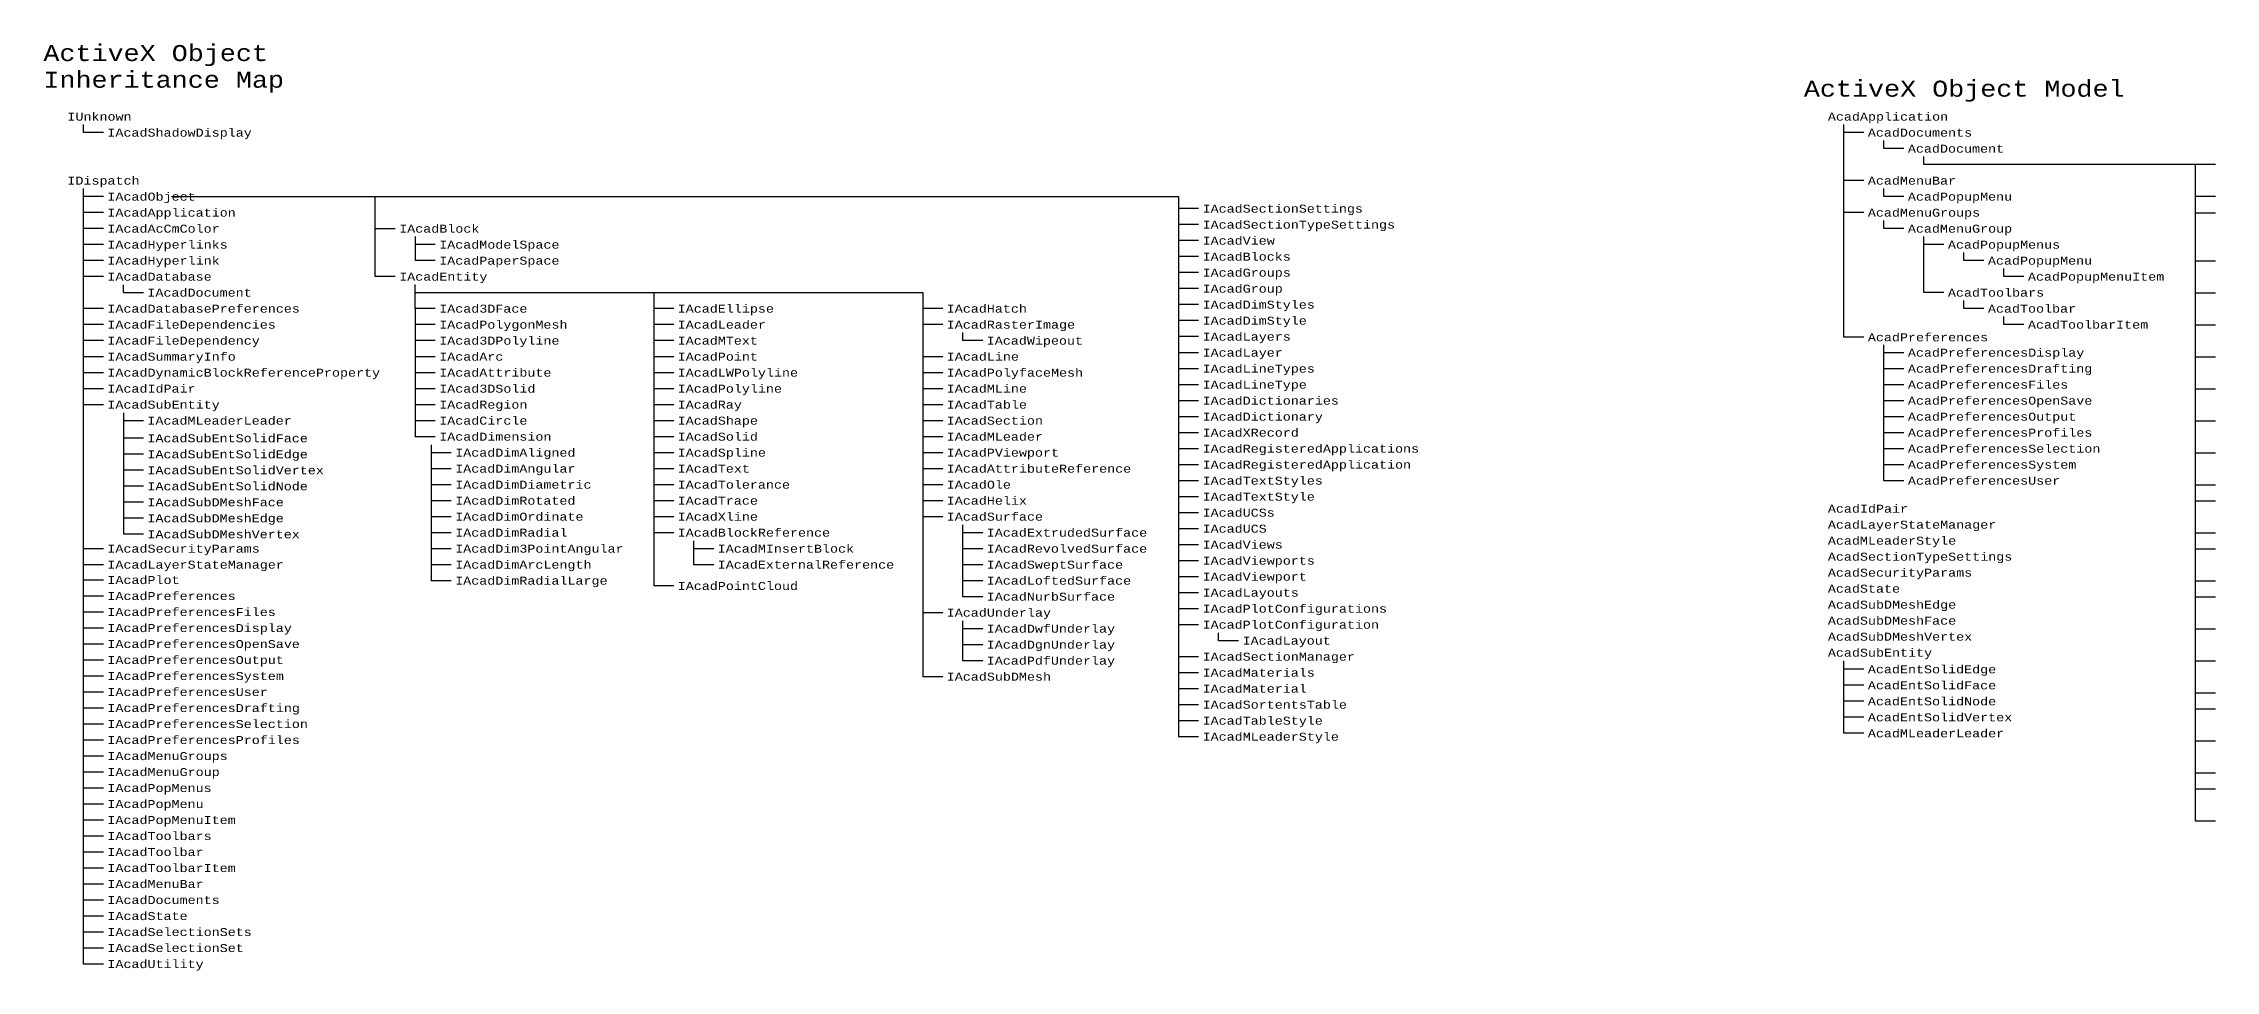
# Model space of a CAD drawing. Header units: inches. Extents: x 349 to 917, y -338 to 10.
# Drawn here: x 349 to 620.4, y -321.8 to -206 of the extents above; entities that cross this region are included whole.
import ezdxf

# ---------------------------------------------------------------- set-up
doc = ezdxf.new("R2010")
doc.units = ezdxf.units.IN
doc.header["$MEASUREMENT"] = 0
doc.layers.add('Unmanaged classes', color=7, linetype='Continuous')
doc.styles.get("Standard").update_dxf_attribs({"font": 'cour.ttf'})

msp = doc.modelspace()

# ---------------------------------------------------------------- linework, layer by layer
for p, q in [((353.99, -217.11), (353.99, -216.11)), ((356.49, -217.11), (353.99, -217.11)), ((573.99, -242.69), (573.99, -216.11)), ((576.49, -217.11), (573.99, -217.11)), ((578.99, -219.11), (578.99, -218.11)), ((581.49, -219.11), (578.99, -219.11)), ((583.99, -221.11), (583.99, -220.11)), ((620.44, -221.11), (583.99, -221.11)), ((617.94, -303.17), (617.94, -221.11)), ((353.99, -321.03), (353.99, -224.11)), ((356.49, -225.11), (353.99, -225.11)), ((364.99, -225.11), (490.85, -225.11)), ((390.45, -235.11), (390.45, -225.11)), ((490.85, -225.11), (490.85, -292.61)), ((576.49, -223.11), (573.99, -223.11)), ((578.99, -225.11), (578.99, -224.11)), ((581.49, -225.11), (578.99, -225.11)), ((620.44, -225.11), (617.94, -225.11)), ((356.49, -227.11), (353.99, -227.11)), ((493.35, -226.61), (490.85, -226.61)), ((576.49, -227.11), (573.99, -227.11)), ((620.44, -227.17), (617.94, -227.17)), ((356.49, -229.11), (353.99, -229.11)), ((390.45, -229.11), (392.95, -229.11)), ((395.45, -230.11), (395.45, -233.11)), ((493.35, -228.61), (490.85, -228.61)), ((493.35, -230.61), (490.85, -230.61)), ((578.99, -229.11), (578.99, -228.11)), ((581.49, -229.11), (578.99, -229.11)), ((583.99, -237.11), (583.99, -230.11)), ((356.49, -231.11), (353.99, -231.11)), ((356.49, -233.11), (353.99, -233.11)), ((397.95, -231.11), (395.45, -231.11)), ((397.95, -233.11), (395.45, -233.11)), ((493.35, -232.61), (490.85, -232.61)), ((586.49, -231.11), (583.99, -231.11)), ((588.99, -233.11), (588.99, -232.11)), ((591.49, -233.11), (588.99, -233.11)), ((620.44, -233.17), (617.94, -233.17)), ((356.49, -235.11), (353.99, -235.11)), ((358.99, -237.11), (358.99, -236.13)), ((392.95, -235.11), (390.45, -235.11)), ((395.45, -239.11), (395.45, -236.11)), ((493.35, -234.61), (490.85, -234.61)), ((593.99, -235.11), (593.99, -234.11)), ((596.49, -235.11), (593.99, -235.11)), ((358.99, -237.11), (361.49, -237.11)), ((395.45, -237.11), (458.88, -237.11)), ((425.26, -237.11), (425.26, -273.77)), ((458.88, -237.11), (458.88, -285.11)), ((493.35, -236.61), (490.85, -236.61)), ((493.35, -238.61), (490.85, -238.61)), ((586.49, -237.11), (583.99, -237.11)), ((588.99, -239.11), (588.99, -238.11)), ((620.44, -237.17), (617.94, -237.17)), ((356.49, -239.11), (353.99, -239.11)), ((356.49, -241.11), (353.99, -241.11)), ((395.45, -239.11), (395.45, -255.11)), ((397.95, -239.11), (395.45, -239.11)), ((397.95, -241.11), (395.45, -241.11)), ((427.76, -239.11), (425.26, -239.11)), ((427.76, -241.11), (425.26, -241.11)), ((461.38, -239.11), (458.88, -239.11)), ((461.38, -241.11), (458.88, -241.11)), ((493.35, -240.61), (490.85, -240.61)), ((591.49, -239.11), (588.99, -239.11)), ((593.99, -241.11), (593.99, -240.11)), ((596.49, -241.11), (593.99, -241.11)), ((620.44, -241.17), (617.94, -241.17)), ((356.49, -243.11), (353.99, -243.11)), ((397.95, -243.11), (395.45, -243.11)), ((427.76, -243.11), (425.26, -243.11)), ((463.88, -243.11), (463.88, -242.11)), ((466.38, -243.11), (463.88, -243.11)), ((493.35, -242.61), (490.85, -242.61)), ((576.49, -242.69), (573.99, -242.69)), ((578.99, -260.61), (578.99, -243.61)), ((356.49, -245.11), (353.99, -245.11)), ((397.95, -245.11), (395.45, -245.11)), ((427.76, -245.11), (425.26, -245.11)), ((461.38, -245.11), (458.88, -245.11)), ((493.35, -244.61), (490.85, -244.61)), ((493.35, -246.61), (490.85, -246.61)), ((581.49, -244.61), (578.99, -244.61)), ((581.49, -246.61), (578.99, -246.61)), ((620.44, -245.17), (617.94, -245.17)), ((356.49, -247.11), (353.99, -247.11)), ((356.49, -249.11), (353.99, -249.11)), ((397.95, -247.11), (395.45, -247.11)), ((397.95, -249.11), (395.45, -249.11)), ((427.76, -247.11), (425.26, -247.11)), ((427.76, -249.11), (425.26, -249.11)), ((461.38, -247.11), (458.88, -247.11)), ((461.38, -249.11), (458.88, -249.11)), ((493.35, -248.61), (490.85, -248.61)), ((581.49, -248.61), (578.99, -248.61)), ((620.44, -249.17), (617.94, -249.17)), ((356.49, -251.11), (353.99, -251.11)), ((358.99, -252.11), (358.99, -267.31)), ((397.95, -251.11), (395.45, -251.11)), ((427.76, -251.11), (425.26, -251.11)), ((461.38, -251.11), (458.88, -251.11)), ((493.35, -250.61), (490.85, -250.61)), ((581.49, -250.61), (578.99, -250.61)), ((361.49, -253.11), (358.99, -253.11)), ((397.95, -253.11), (395.45, -253.11)), ((397.95, -255.11), (395.45, -255.11)), ((427.76, -253.11), (425.26, -253.11)), ((427.76, -255.11), (425.26, -255.11)), ((461.38, -253.11), (458.88, -253.11)), ((461.38, -255.11), (458.88, -255.11)), ((493.35, -252.61), (490.85, -252.61)), ((493.35, -254.61), (490.85, -254.61)), ((581.49, -252.61), (578.99, -252.61)), ((581.49, -254.61), (578.99, -254.61)), ((620.44, -253.17), (617.94, -253.17)), ((361.49, -255.31), (358.99, -255.31)), ((361.49, -257.31), (358.99, -257.31)), ((397.45, -256.11), (397.45, -273.11)), ((399.95, -257.11), (397.45, -257.11)), ((427.76, -257.11), (425.26, -257.11)), ((461.38, -257.11), (458.88, -257.11)), ((493.35, -256.61), (490.85, -256.61)), ((581.49, -256.61), (578.99, -256.61)), ((620.44, -257.17), (617.94, -257.17)), ((361.49, -259.31), (358.99, -259.31)), ((399.95, -259.11), (397.45, -259.11)), ((427.76, -259.11), (425.26, -259.11)), ((461.38, -259.11), (458.88, -259.11)), ((493.35, -258.61), (490.85, -258.61)), ((581.49, -258.61), (578.99, -258.61)), ((361.49, -261.31), (358.99, -261.31)), ((399.95, -261.11), (397.45, -261.11)), ((399.95, -263.11), (397.45, -263.11)), ((427.76, -261.11), (425.26, -261.11)), ((427.76, -263.11), (425.26, -263.11)), ((461.38, -261.11), (458.88, -261.11)), ((461.38, -263.11), (458.88, -263.11)), ((493.35, -260.61), (490.85, -260.61)), ((493.35, -262.61), (490.85, -262.61)), ((581.49, -260.61), (578.99, -260.61)), ((620.44, -261.17), (617.94, -261.17)), ((620.44, -263.17), (617.94, -263.17)), ((361.49, -263.31), (358.99, -263.31)), ((361.49, -265.31), (358.99, -265.31)), ((399.95, -265.11), (397.45, -265.11)), ((427.76, -265.11), (425.26, -265.11)), ((461.38, -265.11), (458.88, -265.11)), ((493.35, -264.61), (490.85, -264.61)), ((361.49, -267.31), (358.99, -267.31)), ((399.95, -267.11), (397.45, -267.11)), ((427.76, -267.11), (425.26, -267.11)), ((430.26, -271.11), (430.26, -268.11)), ((463.88, -275.11), (463.88, -266.11)), ((466.38, -267.11), (463.88, -267.11)), ((493.35, -266.61), (490.85, -266.61)), ((493.35, -268.61), (490.85, -268.61)), ((620.44, -267.17), (617.94, -267.17)), ((356.49, -269.11), (353.99, -269.11)), ((356.49, -271.11), (353.99, -271.11)), ((399.95, -269.11), (397.45, -269.11)), ((399.95, -271.11), (397.45, -271.11)), ((432.76, -269.11), (430.26, -269.11)), ((432.76, -271.11), (430.26, -271.11)), ((466.38, -269.11), (463.88, -269.11)), ((466.38, -271.11), (463.88, -271.11)), ((493.35, -270.61), (490.85, -270.61)), ((620.44, -269.17), (617.94, -269.17)), ((356.49, -273.03), (353.99, -273.03)), ((399.95, -273.11), (397.45, -273.11)), ((427.76, -273.77), (425.26, -273.77)), ((466.38, -273.11), (463.88, -273.11)), ((493.35, -272.61), (490.85, -272.61)), ((620.44, -273.17), (617.94, -273.17)), ((356.49, -275.03), (353.99, -275.03)), ((466.38, -275.11), (463.88, -275.11)), ((493.35, -274.61), (490.85, -274.61)), ((493.35, -276.61), (490.85, -276.61)), ((620.44, -275.17), (617.94, -275.17)), ((356.49, -277.03), (353.99, -277.03)), ((356.49, -279.03), (353.99, -279.03)), ((461.38, -277.11), (458.88, -277.11)), ((463.88, -283.11), (463.88, -278.11)), ((466.38, -279.11), (463.88, -279.11)), ((493.35, -278.61), (490.85, -278.61)), ((620.44, -279.17), (617.94, -279.17)), ((356.49, -281.03), (353.99, -281.03)), ((466.38, -281.11), (463.88, -281.11)), ((495.85, -280.61), (495.85, -279.61)), ((498.35, -280.61), (495.85, -280.61)), ((356.49, -283.03), (353.99, -283.03)), ((466.38, -283.11), (463.88, -283.11)), ((493.35, -282.61), (490.85, -282.61)), ((493.35, -284.61), (490.85, -284.61)), ((573.99, -292.19), (573.99, -283.11)), ((576.49, -284.19), (573.99, -284.19)), ((620.44, -283.17), (617.94, -283.17)), ((356.49, -285.03), (353.99, -285.03)), ((356.49, -287.03), (353.99, -287.03)), ((461.38, -285.11), (458.88, -285.11)), ((493.35, -286.61), (490.85, -286.61)), ((576.49, -286.19), (573.99, -286.19)), ((620.44, -287.17), (617.94, -287.17)), ((356.49, -289.03), (353.99, -289.03)), ((493.35, -288.61), (490.85, -288.61)), ((576.49, -288.19), (573.99, -288.19)), ((576.49, -290.19), (573.99, -290.19)), ((620.44, -289.17), (617.94, -289.17)), ((356.49, -291.03), (353.99, -291.03)), ((356.49, -293.03), (353.99, -293.03)), ((493.35, -290.61), (490.85, -290.61)), ((493.35, -292.61), (490.85, -292.61)), ((576.49, -292.19), (573.99, -292.19)), ((356.49, -295.03), (353.99, -295.03)), ((620.44, -293.17), (617.94, -293.17)), ((356.49, -297.03), (353.99, -297.03)), ((620.44, -297.17), (617.94, -297.17)), ((356.49, -299.03), (353.99, -299.03)), ((356.49, -301.03), (353.99, -301.03)), ((620.44, -299.17), (617.94, -299.17)), ((356.49, -303.03), (353.99, -303.03)), ((620.44, -303.17), (617.94, -303.17)), ((356.49, -305.03), (353.99, -305.03)), ((356.49, -307.03), (353.99, -307.03)), ((356.49, -309.03), (353.99, -309.03)), ((356.49, -311.03), (353.99, -311.03)), ((356.49, -313.03), (353.99, -313.03)), ((356.49, -315.03), (353.99, -315.03)), ((356.49, -317.03), (353.99, -317.03)), ((356.49, -319.03), (353.99, -319.03)), ((356.49, -321.03), (353.99, -321.03))]:
    msp.add_line(p, q)

# ---------------------------------------------------------------- texts
at = {"attachment_point": 1}
for s, width, gutter_width, insert, char_height in [('ActiveX Object Inheritance Map', 46.921, 10, (348.99, -206.16), 2), ('ActiveX Object Model', 46.921, 10, (568.99, -210.61), 2), ('IUnknown', 14.8329, 5, (351.99, -214.61), 1), ('IAcadShadowDisplay', 14.8329, 5, (356.99, -216.61), 1), ('AcadApplication', 14.8329, 5, (571.99, -214.61), 1), ('AcadDocuments', 14.8329, 5, (576.99, -216.61), 1), ('AcadDocument', 14.8329, 5, (581.99, -218.61), 1), ('IDispatch', 14.8329, 5, (351.99, -222.61), 1), ('AcadMenuBar', 14.8329, 5, (576.99, -222.61), 1), ('IAcadObject', 14.8329, 5, (356.99, -224.61), 1), ('AcadPopupMenu', 14.8329, 5, (581.99, -224.61), 1), ('IAcadApplication', 14.8329, 5, (356.99, -226.61), 1), ('IAcadSectionSettings', 14.8329, 5, (493.85, -226.11), 1), ('IAcadSectionTypeSettings', 14.8329, 5, (493.85, -228.11), 1), ('AcadMenuGroups', 14.8329, 5, (576.99, -226.61), 1), ('IAcadAcCmColor', 14.8329, 5, (356.99, -228.61), 1), ('IAcadHyperlinks', 14.8329, 5, (356.99, -230.61), 1), ('IAcadBlock', 14.8329, 5, (393.45, -228.61), 1), ('IAcadModelSpace', 14.8329, 5, (398.45, -230.61), 1), ('IAcadView', 14.8329, 5, (493.85, -230.11), 1), ('AcadMenuGroup', 14.8329, 5, (581.99, -228.61), 1), ('AcadPopupMenus', 14.8329, 5, (586.99, -230.61), 1), ('IAcadHyperlink', 14.8329, 5, (356.99, -232.61), 1), ('IAcadPaperSpace', 14.8329, 5, (398.45, -232.61), 1), ('IAcadBlocks', 14.8329, 5, (493.85, -232.11), 1), ('AcadPopupMenu', 14.8329, 5, (591.99, -232.61), 1), ('IAcadDatabase', 14.8329, 5, (356.99, -234.61), 1), ('IAcadEntity', 14.8329, 5, (393.45, -234.61), 1), ('IAcadGroups', 14.8329, 5, (493.85, -234.11), 1), ('IAcadGroup', 14.8329, 5, (493.85, -236.11), 1), ('AcadPopupMenuItem', 14.8329, 5, (596.99, -234.61), 1), ('IAcadDatabasePreferences', 14.8329, 5, (356.99, -238.61), 1), ('IAcadDocument', 14.8329, 5, (361.99, -236.61), 1), ('IAcad3DFace', 14.8329, 5, (398.45, -238.61), 1), ('IAcadEllipse', 14.8329, 5, (428.26, -238.61), 1), ('IAcadHatch', 14.8329, 5, (461.88, -238.61), 1), ('IAcadDimStyles', 14.8329, 5, (493.85, -238.11), 1), ('AcadToolbars', 14.8329, 5, (586.99, -236.61), 1), ('AcadToolbar', 14.8329, 5, (591.99, -238.61), 1), ('IAcadFileDependencies', 14.8329, 5, (356.99, -240.61), 1), ('IAcadPolygonMesh', 14.8329, 5, (398.45, -240.61), 1), ('IAcadLeader', 14.8329, 5, (428.26, -240.61), 1), ('IAcadRasterImage', 14.8329, 5, (461.88, -240.61), 1), ('IAcadDimStyle', 14.8329, 5, (493.85, -240.11), 1), ('AcadToolbarItem', 14.8329, 5, (596.99, -240.61), 1), ('IAcadFileDependency', 14.8329, 5, (356.99, -242.61), 1), ('IAcad3DPolyline', 14.8329, 5, (398.45, -242.61), 1), ('IAcadMText', 14.8329, 5, (428.26, -242.61), 1), ('IAcadWipeout', 14.8329, 5, (466.88, -242.61), 1), ('IAcadLayers', 14.8329, 5, (493.85, -242.11), 1), ('IAcadLayer', 14.8329, 5, (493.85, -244.11), 1), ('AcadPreferences', 14.8329, 5, (576.99, -242.19), 1), ('AcadPreferencesDisplay', 14.8329, 5, (581.99, -244.11), 1), ('IAcadSummaryInfo', 14.8329, 5, (356.99, -244.61), 1), ('IAcadDynamicBlockReferenceProperty', 14.8329, 5, (356.99, -246.61), 1), ('IAcadArc', 14.8329, 5, (398.45, -244.61), 1), ('IAcadAttribute', 14.8329, 5, (398.45, -246.61), 1), ('IAcadPoint', 14.8329, 5, (428.26, -244.61), 1), ('IAcadLWPolyline', 14.8329, 5, (428.26, -246.61), 1), ('IAcadLine', 14.8329, 5, (461.88, -244.61), 1), ('IAcadPolyfaceMesh', 14.8329, 5, (461.88, -246.61), 1), ('IAcadLineTypes', 14.8329, 5, (493.85, -246.11), 1), ('AcadPreferencesDrafting', 14.8329, 5, (581.99, -246.11), 1), ('IAcadIdPair', 14.8329, 5, (356.99, -248.61), 1), ('IAcad3DSolid', 14.8329, 5, (398.45, -248.61), 1), ('IAcadPolyline', 14.8329, 5, (428.26, -248.61), 1), ('IAcadMLine', 14.8329, 5, (461.88, -248.61), 1), ('IAcadLineType', 14.8329, 5, (493.85, -248.11), 1), ('AcadPreferencesFiles', 14.8329, 5, (581.99, -248.11), 1), ('IAcadSubEntity', 14.8329, 5, (356.99, -250.61), 1), ('IAcadRegion', 14.8329, 5, (398.45, -250.61), 1), ('IAcadRay', 14.8329, 5, (428.26, -250.61), 1), ('IAcadTable', 14.8329, 5, (461.88, -250.61), 1), ('IAcadDictionaries', 14.8329, 5, (493.85, -250.11), 1), ('IAcadDictionary', 14.8329, 5, (493.85, -252.11), 1), ('AcadPreferencesOpenSave', 14.8329, 5, (581.99, -250.11), 1), ('AcadPreferencesOutput', 14.8329, 5, (581.99, -252.11), 1), ('IAcadMLeaderLeader', 14.8329, 5, (361.99, -252.61), 1), ('IAcadSubEntSolidFace', 14.8329, 5, (361.99, -254.81), 1), ('IAcadCircle', 14.8329, 5, (398.45, -252.61), 1), ('IAcadDimension', 14.8329, 5, (398.45, -254.61), 1), ('IAcadShape', 14.8329, 5, (428.26, -252.61), 1), ('IAcadSolid', 14.8329, 5, (428.26, -254.61), 1), ('IAcadSection', 14.8329, 5, (461.88, -252.61), 1), ('IAcadMLeader', 14.8329, 5, (461.88, -254.61), 1), ('IAcadXRecord', 14.8329, 5, (493.85, -254.11), 1), ('AcadPreferencesProfiles', 14.8329, 5, (581.99, -254.11), 1), ('IAcadSubEntSolidEdge', 14.8329, 5, (361.99, -256.81), 1), ('IAcadDimAligned', 14.8329, 5, (400.45, -256.61), 1), ('IAcadSpline', 14.8329, 5, (428.26, -256.61), 1), ('IAcadPViewport', 14.8329, 5, (461.88, -256.61), 1), ('IAcadRegisteredApplications', 14.8329, 5, (493.85, -256.11), 1), ('AcadPreferencesSelection', 14.8329, 5, (581.99, -256.11), 1), ('IAcadSubEntSolidVertex', 14.8329, 5, (361.99, -258.81), 1), ('IAcadDimAngular', 14.8329, 5, (400.45, -258.61), 1), ('IAcadDimDiametric', 14.8329, 5, (400.45, -260.61), 1), ('IAcadText', 14.8329, 5, (428.26, -258.61), 1), ('IAcadTolerance', 14.8329, 5, (428.26, -260.61), 1), ('IAcadAttributeReference', 14.8329, 5, (461.88, -258.61), 1), ('IAcadOle', 14.8329, 5, (461.88, -260.61), 1), ('IAcadRegisteredApplication', 14.8329, 5, (493.85, -258.11), 1), ('IAcadTextStyles', 14.8329, 5, (493.85, -260.11), 1), ('AcadPreferencesSystem', 14.8329, 5, (581.99, -258.11), 1), ('AcadPreferencesUser', 14.8329, 5, (581.99, -260.11), 1), ('IAcadSubEntSolidNode', 14.8329, 5, (361.99, -260.81), 1), ('IAcadSubDMeshFace', 14.8329, 5, (361.99, -262.81), 1), ('IAcadDimRotated', 14.8329, 5, (400.45, -262.61), 1), ('IAcadTrace', 14.8329, 5, (428.26, -262.61), 1), ('IAcadHelix', 14.8329, 5, (461.88, -262.61), 1), ('IAcadTextStyle', 14.8329, 5, (493.85, -262.11), 1), ('IAcadSubDMeshEdge', 14.8329, 5, (361.99, -264.81), 1), ('IAcadDimOrdinate', 14.8329, 5, (400.45, -264.61), 1), ('IAcadXline', 14.8329, 5, (428.26, -264.61), 1), ('IAcadSurface', 14.8329, 5, (461.88, -264.61), 1), ('IAcadUCSs', 14.8329, 5, (493.85, -264.11), 1), ('IAcadUCS', 14.8329, 5, (493.85, -266.11), 1), ('AcadIdPair', 14.8329, 5, (571.99, -263.61), 1), ('AcadLayerStateManager', 14.8329, 5, (571.99, -265.61), 1), ('IAcadSecurityParams', 14.8329, 5, (356.99, -268.61), 1), ('IAcadSubDMeshVertex', 14.8329, 5, (361.99, -266.81), 1), ('IAcadDimRadial', 14.8329, 5, (400.45, -266.61), 1), ('IAcadDim3PointAngular', 14.8329, 5, (400.45, -268.61), 1), ('IAcadBlockReference', 14.8329, 5, (428.26, -266.61), 1), ('IAcadMInsertBlock', 14.8329, 5, (433.26, -268.61), 1), ('IAcadExtrudedSurface', 14.8329, 5, (466.88, -266.61), 1), ('IAcadRevolvedSurface', 14.8329, 5, (466.88, -268.61), 1), ('IAcadViews', 14.8329, 5, (493.85, -268.11), 1), ('AcadMLeaderStyle', 14.8329, 5, (571.99, -267.61), 1), ('IAcadLayerStateManager', 14.8329, 5, (356.99, -270.61), 1), ('IAcadDimArcLength', 14.8329, 5, (400.45, -270.61), 1), ('IAcadExternalReference', 14.8329, 5, (433.26, -270.61), 1), ('IAcadSweptSurface', 14.8329, 5, (466.88, -270.61), 1), ('IAcadViewports', 14.8329, 5, (493.85, -270.11), 1), ('AcadSectionTypeSettings', 14.8329, 5, (571.99, -269.61), 1), ('IAcadPlot', 14.8329, 5, (356.99, -272.53), 1), ('IAcadDimRadialLarge', 14.8329, 5, (400.45, -272.61), 1), ('IAcadPointCloud', 14.8329, 5, (428.26, -273.27), 1), ('IAcadLoftedSurface', 14.8329, 5, (466.88, -272.61), 1), ('IAcadViewport', 14.8329, 5, (493.85, -272.11), 1), ('IAcadLayouts', 14.8329, 5, (493.85, -274.11), 1), ('AcadSecurityParams', 14.8329, 5, (571.99, -271.61), 1), ('AcadState', 14.8329, 5, (571.99, -273.61), 1), ('IAcadPreferences', 14.8329, 5, (356.99, -274.53), 1), ('IAcadPreferencesFiles', 14.8329, 5, (356.99, -276.53), 1), ('IAcadUnderlay', 14.8329, 5, (461.88, -276.61), 1), ('IAcadNurbSurface', 14.8329, 5, (466.88, -274.61), 1), ('IAcadPlotConfigurations', 14.8329, 5, (493.85, -276.11), 1), ('AcadSubDMeshEdge', 14.8329, 5, (571.99, -275.61), 1), ('IAcadPreferencesDisplay', 14.8329, 5, (356.99, -278.53), 1), ('IAcadDwfUnderlay', 14.8329, 5, (466.88, -278.61), 1), ('IAcadPlotConfiguration', 14.8329, 5, (493.85, -278.11), 1), ('AcadSubDMeshFace', 14.8329, 5, (571.99, -277.61), 1), ('AcadSubDMeshVertex', 14.8329, 5, (571.99, -279.61), 1), ('IAcadPreferencesOpenSave', 14.8329, 5, (356.99, -280.53), 1), ('IAcadDgnUnderlay', 14.8329, 5, (466.88, -280.61), 1), ('IAcadSectionManager', 14.8329, 5, (493.85, -282.11), 1), ('IAcadLayout', 14.8329, 5, (498.85, -280.11), 1), ('AcadSubEntity', 14.8329, 5, (571.99, -281.61), 1), ('IAcadPreferencesOutput', 14.8329, 5, (356.99, -282.53), 1), ('IAcadPreferencesSystem', 14.8329, 5, (356.99, -284.53), 1), ('IAcadSubDMesh', 14.8329, 5, (461.88, -284.61), 1), ('IAcadPdfUnderlay', 14.8329, 5, (466.88, -282.61), 1), ('IAcadMaterials', 14.8329, 5, (493.85, -284.11), 1), ('AcadEntSolidEdge', 14.8329, 5, (576.99, -283.69), 1), ('IAcadPreferencesUser', 14.8329, 5, (356.99, -286.53), 1), ('IAcadMaterial', 14.8329, 5, (493.85, -286.11), 1), ('AcadEntSolidFace', 14.8329, 5, (576.99, -285.69), 1), ('AcadEntSolidNode', 14.8329, 5, (576.99, -287.69), 1), ('IAcadPreferencesDrafting', 14.8329, 5, (356.99, -288.53), 1), ('IAcadPreferencesSelection', 14.8329, 5, (356.99, -290.53), 1), ('IAcadSortentsTable', 14.8329, 5, (493.85, -288.11), 1), ('IAcadTableStyle', 14.8329, 5, (493.85, -290.11), 1), ('\\pt14;AcadEntSolidVertex', 14.8329, 5, (576.99, -289.69), 1), ('IAcadPreferencesProfiles', 14.8329, 5, (356.99, -292.53), 1), ('IAcadMLeaderStyle', 14.8329, 5, (493.85, -292.11), 1), ('\\pt14;AcadMLeaderLeader', 14.8329, 5, (576.99, -291.69), 1), ('IAcadMenuGroups', 14.8329, 5, (356.99, -294.53), 1), ('IAcadMenuGroup', 14.8329, 5, (356.99, -296.53), 1), ('IAcadPopMenus', 14.8329, 5, (356.99, -298.53), 1), ('IAcadPopMenu', 14.8329, 5, (356.99, -300.53), 1), ('IAcadPopMenuItem', 14.8329, 5, (356.99, -302.53), 1), ('IAcadToolbars', 14.8329, 5, (356.99, -304.53), 1), ('IAcadToolbar', 14.8329, 5, (356.99, -306.53), 1), ('IAcadToolbarItem', 14.8329, 5, (356.99, -308.53), 1), ('IAcadMenuBar', 14.8329, 5, (356.99, -310.53), 1), ('IAcadDocuments', 14.8329, 5, (356.99, -312.53), 1), ('IAcadState', 14.8329, 5, (356.99, -314.53), 1), ('IAcadSelectionSets', 14.8329, 5, (356.99, -316.53), 1), ('IAcadSelectionSet', 14.8329, 5, (356.99, -318.53), 1), ('IAcadUtility', 14.8329, 5, (356.99, -320.53), 1)]:
    msp.add_mtext_dynamic_manual_height_columns(s, width=width, gutter_width=gutter_width, heights=[0], dxfattribs=dict(at, insert=insert, char_height=char_height))
at = {"layer": 'Unmanaged classes', "color": 3, "insert": (397.01, -215.57), "char_height": 0.4, "attachment_point": 1}
msp.add_mtext('{\\Fcourier new;^J}', dxfattribs=at)

doc.saveas('drawing.dxf')
